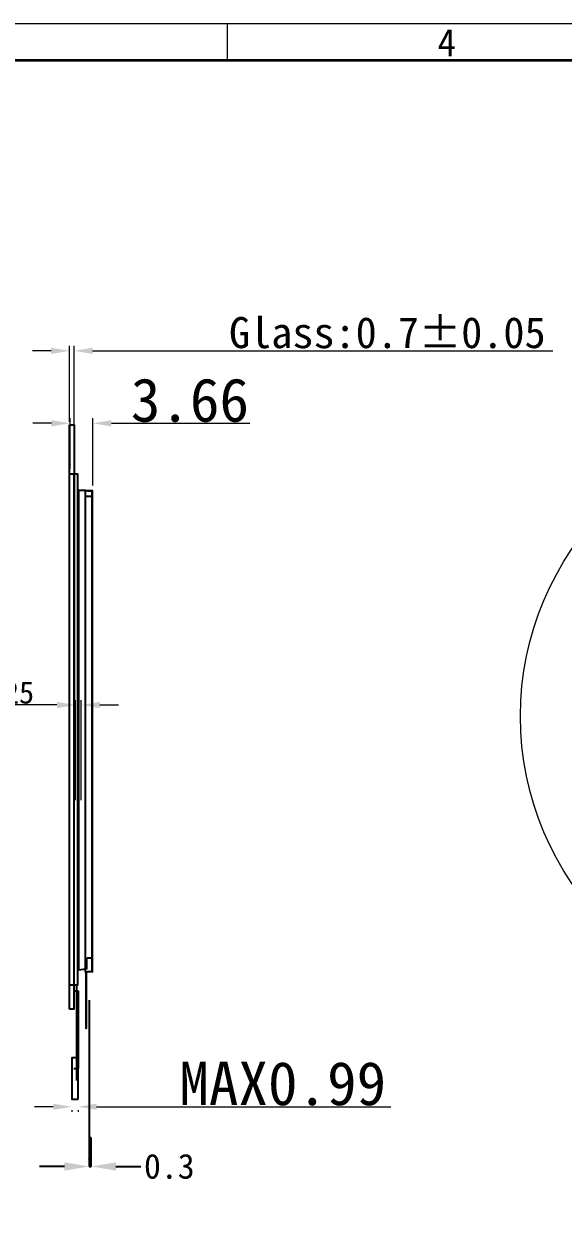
# Model space of a CAD drawing. Header units: millimetres. Extents: x -2894 to 5479, y -6001 to -1211.
# Drawn here: x 5228 to 5314.9, y -5877 to -5684.7 of the extents above; entities that cross this region are included whole.
import ezdxf

# ---------------------------------------------------------------- set-up
doc = ezdxf.new("R2010")
doc.units = ezdxf.units.MM
doc.header["$LTSCALE"] = 0.2
doc.header["$MEASUREMENT"] = 0
doc.layers.add('dim', color=4, linetype='Continuous', lineweight=9)
doc.layers.add('L', color=1, linetype='Continuous', lineweight=5)
for name, color, linetype in [('FPC', 40, 'Continuous'), ('lens', 6, 'Continuous'), ('Sensor', 7, 'Continuous'), ('其它', 7, 'Continuous'), ('背胶', 2, 'Continuous')]:
    doc.layers.add(name, color=color, linetype=linetype)
doc.styles.get("Standard").update_dxf_attribs({"font": 'SimSun.ttf'})
doc.styles.add('宋体', font='SimSun.ttf')
doc.dimstyles.new('ISO-25$0', dxfattribs={"dimtxt": 7, "dimasz": 3, "dimexe": 0.8, "dimexo": 0.8, "dimgap": 0.2, "dimtad": 1, "dimzin": 1, "dimdsep": 46, "dimtxsty": 'Standard', "dimcen": 2.5, "dimclrd": 256, "dimclre": 256, "dimclrt": 256, "dimadec": 0, "dimazin": 0, "dimtfac": 1, "dimtofl": 0, "dimtmove": 0, "dimatfit": 3, "dimfxl": 0.8, "dimtolj": 1, "dimlwd": 13, "dimlwe": 13, "dimarcsym": 0})
doc.dimstyles.new('PHW字高4.0 四位数', dxfattribs={"dimtxt": 4, "dimasz": 4, "dimexe": 1.25, "dimexo": 1.2, "dimtad": 0, "dimzin": 9, "dimdsep": 46, "dimtxsty": '宋体', "dimcen": 1.5, "dimadec": 4, "dimazin": 2, "dimtfac": 1, "dimtmove": 0, "dimatfit": 3, "dimfxl": 1, "dimtolj": 1, "dimarcsym": 0})

# ---------------------------------------------------------------- blocks, each defined once
blk = doc.blocks.new('*D115')
at = {"layer": 'Defpoints', "color": 0, "transparency": 16777216}
for p in [(5237.27, -5794.38), (5236.35, -5810.52), (5237.27, -5810.53)]:
    blk.add_point(p, dxfattribs=at)
at = {"layer": 'L', "lineweight": 13, "transparency": 16777216}
for p, q in [((5233.35, -5794.38), (5199.84, -5794.38)), ((5236.35, -5809.72), (5236.35, -5793.58)), ((5237.27, -5809.73), (5237.27, -5793.58)), ((5240.27, -5794.38), (5243.27, -5794.38))]:
    blk.add_line(p, q, dxfattribs=at)
at = {"layer": 'L', "transparency": 16777216}
for points in [[(5233.35, -5793.88), (5233.35, -5794.88), (5236.35, -5794.38)], [(5240.27, -5793.88), (5240.27, -5794.88), (5237.27, -5794.38)]]:
    blk.add_solid(points, dxfattribs=at)
at = {"layer": 'L', "transparency": 16777216, "insert": (5215.09, -5792.39), "char_height": 5, "attachment_point": 5, "style": '宋体'}
blk.add_mtext('\\A1;{\\H0.7143x;SENSOR:0.425}', dxfattribs=at)
blk = doc.blocks.new('*D116')
at = {"layer": 'Defpoints', "color": 0, "transparency": 16777216}
for p in [(5235.75, -5858.87), (5235.75, -5859.1), (5236.74, -5858.87)]:
    blk.add_point(p, dxfattribs=at)
at = {"layer": 'dim', "lineweight": 13, "transparency": 16777216}
for p, q in [((5232.75, -5859.1), (5229.75, -5859.1)), ((5235.75, -5859.67), (5235.75, -5859.9)), ((5236.74, -5859.67), (5236.74, -5859.9)), ((5239.74, -5859.1), (5287.13, -5859.1))]:
    blk.add_line(p, q, dxfattribs=at)
at = {"layer": 'dim', "transparency": 16777216}
for points in [[(5232.75, -5858.6), (5232.75, -5859.6), (5235.75, -5859.1)], [(5239.74, -5858.6), (5239.74, -5859.6), (5236.74, -5859.1)]]:
    blk.add_solid(points, dxfattribs=at)
at = {"layer": 'dim', "transparency": 16777216, "insert": (5269.73, -5855.4), "char_height": 7, "attachment_point": 5, "style": '宋体'}
blk.add_mtext('\\A1;MAX0.99', dxfattribs=at)
blk = doc.blocks.new('*D117')
at = {"layer": 'Defpoints', "color": 0, "transparency": 16777216}
for p in [(5236.09, -5737.33), (5235.39, -5749.57), (5236.09, -5750.16)]:
    blk.add_point(p, dxfattribs=at)
at = {"layer": 'dim', "lineweight": 13, "transparency": 16777216}
for p, q in [((5235.39, -5748.77), (5235.39, -5736.53)), ((5236.09, -5749.36), (5236.09, -5736.53)), ((5232.39, -5737.33), (5229.39, -5737.33)), ((5239.09, -5737.33), (5313.28, -5737.33))]:
    blk.add_line(p, q, dxfattribs=at)
at = {"layer": 'dim', "transparency": 16777216}
for points in [[(5232.39, -5736.83), (5232.39, -5737.83), (5235.39, -5737.33)], [(5239.09, -5736.83), (5239.09, -5737.83), (5236.09, -5737.33)]]:
    blk.add_solid(points, dxfattribs=at)
at = {"layer": 'dim', "transparency": 16777216, "insert": (5286.58, -5734.43), "char_height": 5, "attachment_point": 5, "style": '宋体'}
blk.add_mtext('\\A1;Glass:0.7%%P0.05', dxfattribs=at)
blk = doc.blocks.new('*D118')
at = {"layer": 'Defpoints', "color": 0, "ltscale": 5, "transparency": 16777216}
for p in [(5238.55, -5868.72), (5238.85, -5868.72), (5238.85, -5868.72)]:
    blk.add_point(p, dxfattribs=at)
at = {"layer": '其它', "color": 0, "lineweight": -2, "ltscale": 5, "transparency": 16777216}
for p, q in [((5238.55, -5867.52), (5238.55, -5867.47)), ((5238.85, -5867.52), (5238.85, -5867.47)), ((5234.55, -5868.72), (5230.55, -5868.72)), ((5238.55, -5868.72), (5238.85, -5868.72)), ((5242.85, -5868.72), (5246.85, -5868.72))]:
    blk.add_line(p, q, dxfattribs=at)
at = {"layer": '其它', "color": 0, "ltscale": 5, "transparency": 16777216}
for points in [[(5234.55, -5868.05), (5234.55, -5869.39), (5238.55, -5868.72)], [(5242.85, -5868.05), (5242.85, -5869.39), (5238.85, -5868.72)]]:
    blk.add_solid(points, dxfattribs=at)
at = {"layer": '其它', "color": 0, "ltscale": 5, "transparency": 16777216, "insert": (5251.45, -5868.72), "char_height": 4, "attachment_point": 5, "style": '宋体'}
blk.add_mtext('\\A1;0.3', dxfattribs=at)
blk = doc.blocks.new('*D119')
at = {"layer": 'Defpoints', "color": 0, "ltscale": 0.2, "transparency": 16777216}
for p in [(5239.11, -5749), (5235.45, -5757.13), (5239.11, -5759.82)]:
    blk.add_point(p, dxfattribs=at)
at = {"layer": 'FPC', "lineweight": 13, "ltscale": 0.2, "transparency": 16777216}
for p, q in [((5235.45, -5756.33), (5235.45, -5748.2)), ((5239.11, -5759.02), (5239.11, -5748.2)), ((5232.45, -5749), (5229.45, -5749)), ((5242.11, -5749), (5264.44, -5749))]:
    blk.add_line(p, q, dxfattribs=at)
at = {"layer": 'FPC', "ltscale": 0.2, "transparency": 16777216}
for points in [[(5232.45, -5748.5), (5232.45, -5749.5), (5235.45, -5749)], [(5242.11, -5748.5), (5242.11, -5749.5), (5239.11, -5749)]]:
    blk.add_solid(points, dxfattribs=at)
at = {"layer": 'FPC', "ltscale": 0.2, "transparency": 16777216, "insert": (5254.77, -5745.3), "char_height": 7, "attachment_point": 5}
blk.add_mtext('\\A1;3.66', dxfattribs=at)

msp = doc.modelspace()

# ---------------------------------------------------------------- linework, layer by layer
at = {"color": 7, "lineweight": 15}
for p, q in [((5479.303, -5684.67), (5041.597, -5684.669)), ((5260.799, -5684.657), (5260.799, -5690.549))]:
    msp.add_line(p, q, dxfattribs=at)
at = {"color": 7}
for p, q in [((5237.92, -5759.815), (5236.82, -5759.815)), ((5236.82, -5759.815), (5236.82, -5837.035)), ((5236.82, -5837.035), (5237.98, -5836.877))]:
    msp.add_line(p, q, dxfattribs=at)
for p, q in [((5237.98, -5759.815), (5238.24, -5759.815)), ((5237.98, -5760.72), (5238.915, -5760.72)), ((5238.206, -5836.877), (5237.98, -5836.877)), ((5238.206, -5835.084), (5238.955, -5835.084)), ((5238.24, -5837.401), (5237.98, -5837.401))]:
    msp.add_line(p, q)
at = {"color": 7, "lineweight": 15, "const_width": 0.441}
msp.add_lwpolyline([(5473.424, -5968.304), (5473.424, -5690.549), (5048.174, -5690.535), (5048.174, -5968.29)], close=True, dxfattribs=at)
at = {"color": 5}
msp.add_lwpolyline([(5237.98, -5837.401), (5237.92, -5837.401), (5237.92, -5759.815), (5237.98, -5759.815)], dxfattribs=at)
at = {"color": 2}
msp.add_lwpolyline([(5237.98, -5837.401), (5237.98, -5846.443), (5238.1, -5846.443), (5238.1, -5837.401)], dxfattribs=at)
at = {"layer": 'dim', "color": 0}
for p, q in [((5237.98, -5837.401), (5237.98, -5759.815)), ((5238.206, -5836.877), (5238.206, -5835.084))]:
    msp.add_line(p, q, dxfattribs=at)
at = {"layer": 'dim', "color": 4}
for p, q in [((5239.11, -5759.815), (5238.24, -5759.815)), ((5239.11, -5837.401), (5239.11, -5759.815)), ((5239.11, -5837.401), (5238.24, -5837.401))]:
    msp.add_line(p, q, dxfattribs=at)
msp.add_lwpolyline([(5238.24, -5837.401), (5238.24, -5837.246), (5238.955, -5837.246), (5238.955, -5759.97), (5238.24, -5759.97), (5238.24, -5759.815)], dxfattribs=at)
at = {"layer": 'dim', "color": 6}
msp.add_circle((5355.963, -5796.183), 47.93, dxfattribs=at)
at = {"layer": 'FPC', "ltscale": 0.2}
for p, q in [((5236.645, -5759.815), (5236.82, -5759.815)), ((5236.82, -5759.815), (5236.82, -5833.201))]:
    msp.add_line(p, q, dxfattribs=at)
at = {"layer": 'FPC'}
msp.add_lwpolyline([(5236.479, -5839.539), (5236.479, -5854.851)], dxfattribs=at)
msp.add_lwpolyline([(5236.745, -5857.9), (5236.745, -5851.203), (5235.75, -5851.203), (5235.75, -5857.9)], close=True, dxfattribs=at)
at = {"layer": 'lens'}
msp.add_line((5235.382, -5843.357), (5235.39, -5749.269), dxfattribs=at)
msp.add_lwpolyline([(5235.39, -5749.269), (5236.09, -5749.269), (5236.082, -5843.357), (5235.382, -5843.357)], dxfattribs=at)
at = {"layer": 'Sensor'}
for points in [[(5235.452, -5757.127), (5236.645, -5757.127), (5236.645, -5839.539), (5235.452, -5839.539)], [(5236.082, -5757.127), (5236.082, -5839.539)]]:
    msp.add_lwpolyline(points, dxfattribs=at)
at = {"layer": '其它', "color": 0, "ltscale": 5}
for p, q in [((5238.55, -5841.922), (5238.55, -5868.721)), ((5238.85, -5864.111), (5238.55, -5864.111)), ((5238.85, -5868.721), (5238.85, -5864.111)), ((5238.55, -5868.721), (5238.85, -5868.721))]:
    msp.add_line(p, q, dxfattribs=at)
at = {"layer": '背胶', "ltscale": 0.2}
for p, q in [((5236.082, -5840.427), (5236.745, -5840.427)), ((5236.745, -5840.427), (5236.745, -5852.95)), ((5236.082, -5852.95), (5236.745, -5852.95))]:
    msp.add_line(p, q, dxfattribs=at)

# ---------------------------------------------------------------- texts
at = {"color": 7, "lineweight": 15, "style": '宋体'}
msp.add_text('4', height=4.409, dxfattribs=at).set_placement((5294.67, -5689.891))

# ---------------------------------------------------------------- dimensions: what is measured, and where the dimension line sits
at = {"layer": 'dim'}
for base, p1, p2, text, override, picture, middle in [((5236.09, -5737.328), (5235.39, -5749.568), (5236.09, -5750.164), 'Glass:0.7%%P0.05', {"dimtxt": 5, "dimtxsty": '宋体'}, '*D117', (5286.585, -5737.328)), ((5235.7502, -5859.096), (5236.7446, -5858.8652), (5235.7502, -5858.8652), 'MAX<>', {"dimtxsty": '宋体'}, '*D116', (5269.7268, -5859.096))]:
    dim = msp.add_linear_dim(base=base, p1=p1, p2=p2, text=text, dimstyle='ISO-25$0', override=override, dxfattribs=at)
    dim.commit()
    dim.dimension.update_dxf_attribs({"geometry": picture, "text_midpoint": middle, "dimtype": 160})
at = {"layer": 'FPC', "ltscale": 0.2}
dim = msp.add_linear_dim(base=(5239.11, -5749.004), p1=(5235.452, -5757.127), p2=(5239.11, -5759.815), dimstyle='ISO-25$0', override={"dimfxl": 0.5, "dimarcsym": 1}, dxfattribs=at)
dim.commit()
dim.dimension.update_dxf_attribs({"geometry": '*D119', "text_midpoint": (5254.773, -5745.304)})
at = {"layer": 'L'}
dim = msp.add_linear_dim(base=(5237.275, -5794.38), p1=(5236.347, -5810.515), p2=(5237.275, -5810.526), text='{\\H0.7143x;SENSOR:0.425}', dimstyle='ISO-25$0', override={"dimtxt": 5, "dimtxsty": '宋体'}, dxfattribs=at)
dim.commit()
dim.dimension.update_dxf_attribs({"geometry": '*D115', "text_midpoint": (5215.093, -5794.38), "dimtype": 160})
at = {"layer": '其它', "color": 0, "ltscale": 5}
dim = msp.add_linear_dim(base=(5238.85, -5868.721), p1=(5238.55, -5868.721), p2=(5238.85, -5868.721), dimstyle='PHW字高4.0 四位数', override={"dimfxl": 0.2}, dxfattribs=at)
dim.commit()
dim.dimension.update_dxf_attribs({"geometry": '*D118', "text_midpoint": (5251.453, -5868.721)})

doc.saveas('drawing.dxf')
